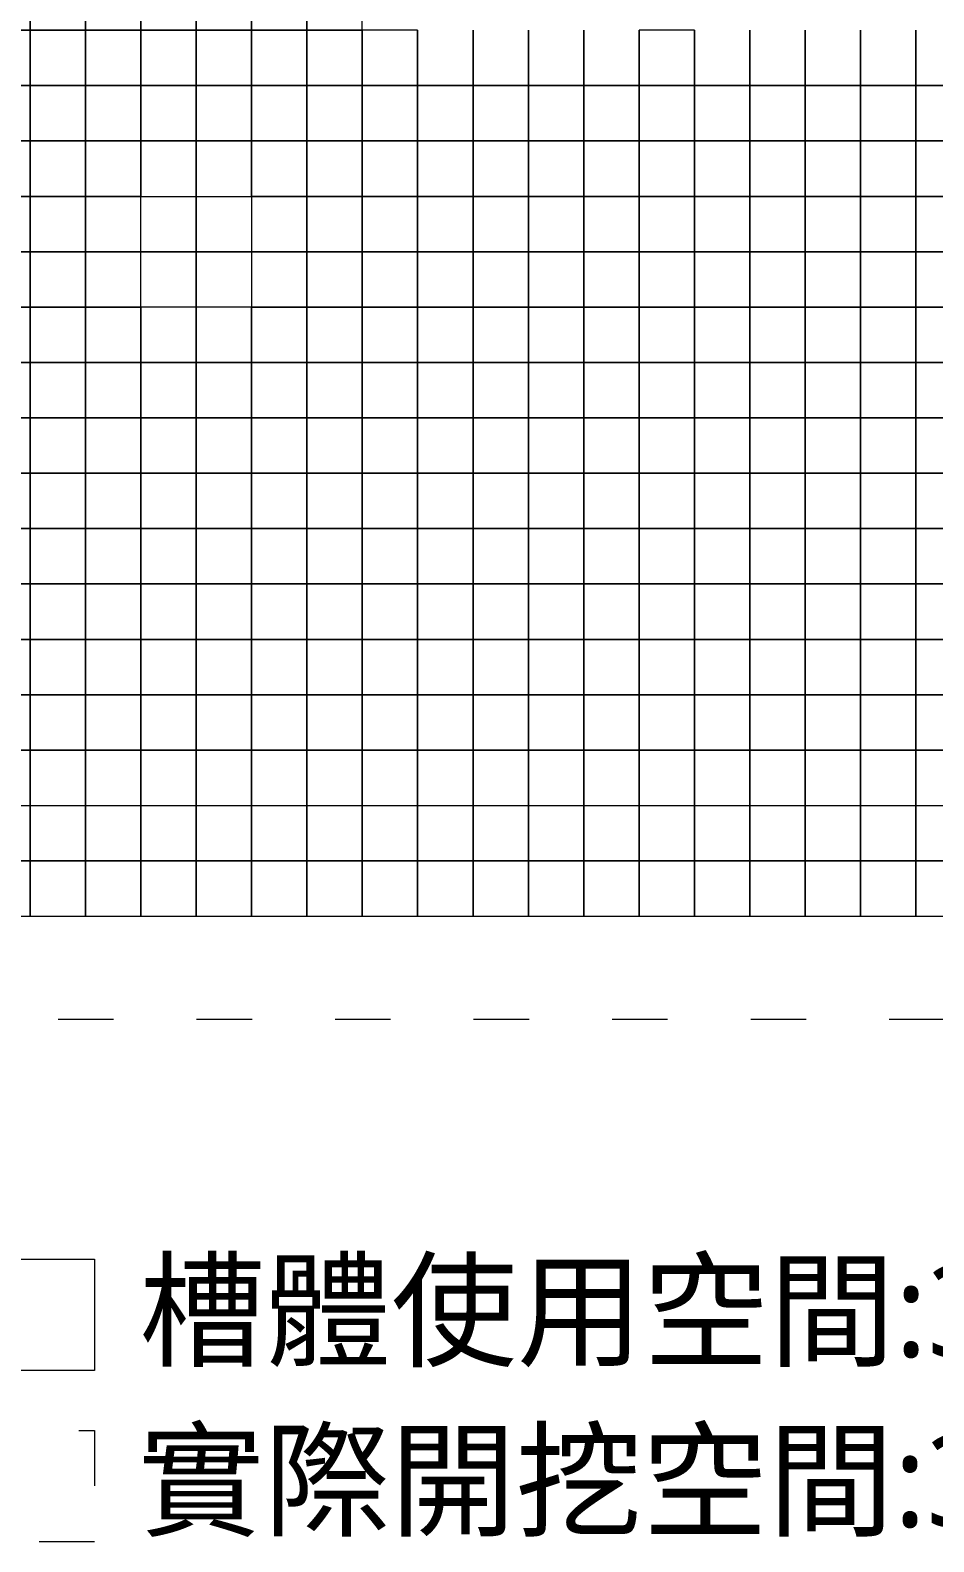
# Model space of a CAD drawing. Header units: millimetres. Extents: x 6388 to 10588, y 8 to 2978.
# Drawn here: x 9910 to 10105.7, y 2121.6 to 2448.8 of the extents above; entities that cross this region are included whole.
import ezdxf

# ---------------------------------------------------------------- set-up
doc = ezdxf.new("R2010")
doc.units = ezdxf.units.MM
doc.linetypes.add('ACAD_ISO03W100', pattern=[30, 12, -18])
doc.styles.add('微軟正黑體-20', font='Microsoft JhengHei.ttf', dxfattribs={"height": 20})

msp = doc.modelspace()

# ---------------------------------------------------------------- linework, layer by layer
at = {"lineweight": 5}
for p, q in [((9910.05, 2448.81), (9910.05, 2460.8)), ((9910.05, 2460.8), (9910.05, 2448.81)), ((9922.03, 2460.8), (9922.03, 2448.81)), ((9922.03, 2448.81), (9922.03, 2460.8)), ((9934.02, 2460.8), (9934.02, 2448.81)), ((9934.02, 2448.81), (9934.02, 2460.8)), ((9946, 2460.8), (9946, 2448.81)), ((9946, 2448.81), (9946, 2460.8)), ((9957.99, 2460.8), (9957.99, 2448.81)), ((9957.99, 2448.81), (9957.99, 2460.8)), ((9969.98, 2460.8), (9969.98, 2448.81)), ((9969.98, 2448.81), (9969.98, 2460.8)), ((9981.96, 2448.81), (9981.96, 2460.8)), ((9898.06, 2448.81), (9910.05, 2448.81)), ((9910.05, 2448.81), (9898.06, 2448.81)), ((9910.05, 2448.81), (9922.03, 2448.81)), ((9910.05, 2436.82), (9910.05, 2448.81)), ((9922.03, 2448.81), (9910.05, 2448.81)), ((9910.05, 2448.81), (9910.05, 2436.82)), ((9922.03, 2448.81), (9934.02, 2448.81)), ((9934.02, 2448.81), (9922.03, 2448.81)), ((9922.03, 2448.81), (9922.03, 2436.82)), ((9922.03, 2436.82), (9922.03, 2448.81)), ((9934.02, 2448.81), (9946, 2448.81)), ((9946, 2448.81), (9934.02, 2448.81)), ((9934.02, 2448.81), (9934.02, 2436.82)), ((9934.02, 2436.82), (9934.02, 2448.81)), ((9946, 2448.81), (9957.99, 2448.81)), ((9957.99, 2448.81), (9946, 2448.81)), ((9946, 2448.81), (9946, 2436.82)), ((9946, 2436.82), (9946, 2448.81)), ((9957.99, 2448.81), (9969.98, 2448.81)), ((9969.98, 2448.81), (9957.99, 2448.81)), ((9957.99, 2448.81), (9957.99, 2436.82)), ((9957.99, 2436.82), (9957.99, 2448.81)), ((9969.98, 2448.81), (9981.96, 2448.81)), ((9981.96, 2448.81), (9969.98, 2448.81)), ((9969.98, 2448.81), (9969.98, 2436.82)), ((9969.98, 2436.82), (9969.98, 2448.81)), ((9993.95, 2448.81), (9981.96, 2448.81)), ((9981.96, 2448.81), (9981.96, 2436.82)), ((9981.96, 2436.82), (9981.96, 2448.81)), ((9993.95, 2448.81), (9993.95, 2436.82)), ((9993.95, 2436.82), (9993.95, 2448.81)), ((10005.94, 2448.81), (10005.94, 2436.82)), ((10005.94, 2436.82), (10005.94, 2448.81)), ((10017.92, 2448.81), (10017.92, 2436.82)), ((10017.92, 2436.82), (10017.92, 2448.81)), ((10029.91, 2448.81), (10029.91, 2436.82)), ((10029.91, 2436.82), (10029.91, 2448.81)), ((10053.88, 2448.81), (10041.9, 2448.81)), ((10041.9, 2448.81), (10041.9, 2436.82)), ((10041.9, 2436.82), (10041.9, 2448.81)), ((10053.88, 2448.81), (10053.88, 2436.82)), ((10053.88, 2436.82), (10053.88, 2448.81)), ((10065.87, 2448.81), (10065.87, 2436.82)), ((10065.87, 2436.82), (10065.87, 2448.81)), ((10077.85, 2448.81), (10077.85, 2436.82)), ((10077.85, 2436.82), (10077.85, 2448.81)), ((10089.84, 2448.81), (10089.84, 2436.82)), ((10089.84, 2436.82), (10089.84, 2448.81)), ((10101.83, 2448.81), (10101.83, 2436.82)), ((10101.83, 2436.82), (10101.83, 2448.81)), ((9910.05, 2436.82), (9898.06, 2436.82)), ((9898.06, 2436.82), (9910.05, 2436.82)), ((9910.05, 2424.84), (9910.05, 2436.82)), ((9922.03, 2436.82), (9910.05, 2436.82)), ((9910.05, 2436.82), (9910.05, 2424.84)), ((9910.05, 2436.82), (9922.03, 2436.82)), ((9934.02, 2436.82), (9922.03, 2436.82)), ((9922.03, 2436.82), (9922.03, 2424.84)), ((9922.03, 2424.84), (9922.03, 2436.82)), ((9922.03, 2436.82), (9934.02, 2436.82)), ((9946, 2436.82), (9934.02, 2436.82)), ((9934.02, 2436.82), (9934.02, 2424.84)), ((9934.02, 2424.84), (9934.02, 2436.82)), ((9934.02, 2436.82), (9946, 2436.82)), ((9957.99, 2436.82), (9946, 2436.82)), ((9946, 2436.82), (9946, 2424.84)), ((9946, 2424.84), (9946, 2436.82)), ((9946, 2436.82), (9957.99, 2436.82)), ((9969.98, 2436.82), (9957.99, 2436.82)), ((9957.99, 2436.82), (9957.99, 2424.84)), ((9957.99, 2424.84), (9957.99, 2436.82)), ((9957.99, 2436.82), (9969.98, 2436.82)), ((9981.96, 2436.82), (9969.98, 2436.82)), ((9969.98, 2436.82), (9969.98, 2424.84)), ((9969.98, 2424.84), (9969.98, 2436.82)), ((9969.98, 2436.82), (9981.96, 2436.82)), ((9993.95, 2436.82), (9981.96, 2436.82)), ((9981.96, 2436.82), (9981.96, 2424.84)), ((9981.96, 2424.84), (9981.96, 2436.82)), ((9981.96, 2436.82), (9993.95, 2436.82)), ((10005.94, 2436.82), (9993.95, 2436.82)), ((9993.95, 2436.82), (9993.95, 2424.84)), ((9993.95, 2424.84), (9993.95, 2436.82)), ((9993.95, 2436.82), (10005.94, 2436.82)), ((10017.92, 2436.82), (10005.94, 2436.82)), ((10005.94, 2436.82), (10005.94, 2424.84)), ((10005.94, 2424.84), (10005.94, 2436.82)), ((10005.94, 2436.82), (10017.92, 2436.82)), ((10029.91, 2436.82), (10017.92, 2436.82)), ((10017.92, 2436.82), (10017.92, 2424.84)), ((10017.92, 2424.84), (10017.92, 2436.82)), ((10017.92, 2436.82), (10029.91, 2436.82)), ((10041.9, 2436.82), (10029.91, 2436.82)), ((10029.91, 2436.82), (10029.91, 2424.84)), ((10029.91, 2424.84), (10029.91, 2436.82)), ((10029.91, 2436.82), (10041.9, 2436.82)), ((10053.88, 2436.82), (10041.9, 2436.82)), ((10041.9, 2436.82), (10041.9, 2424.84)), ((10041.9, 2424.84), (10041.9, 2436.82)), ((10041.9, 2436.82), (10053.88, 2436.82)), ((10065.87, 2436.82), (10053.88, 2436.82)), ((10053.88, 2436.82), (10053.88, 2424.84)), ((10053.88, 2424.84), (10053.88, 2436.82)), ((10053.88, 2436.82), (10065.87, 2436.82)), ((10077.85, 2436.82), (10065.87, 2436.82)), ((10065.87, 2436.82), (10065.87, 2424.84)), ((10065.87, 2424.84), (10065.87, 2436.82)), ((10065.87, 2436.82), (10077.85, 2436.82)), ((10089.84, 2436.82), (10077.85, 2436.82)), ((10077.85, 2436.82), (10077.85, 2424.84)), ((10077.85, 2424.84), (10077.85, 2436.82)), ((10077.85, 2436.82), (10089.84, 2436.82)), ((10101.83, 2436.82), (10089.84, 2436.82)), ((10089.84, 2436.82), (10089.84, 2424.84)), ((10089.84, 2424.84), (10089.84, 2436.82)), ((10089.84, 2436.82), (10101.83, 2436.82)), ((10113.81, 2436.82), (10101.83, 2436.82)), ((10101.83, 2436.82), (10101.83, 2424.84)), ((10101.83, 2424.84), (10101.83, 2436.82)), ((10101.83, 2436.82), (10113.81, 2436.82)), ((9910.05, 2424.84), (9898.06, 2424.84)), ((9898.06, 2424.84), (9910.05, 2424.84)), ((9910.05, 2412.85), (9910.05, 2424.84)), ((9922.03, 2424.84), (9910.05, 2424.84)), ((9910.05, 2424.84), (9910.05, 2412.85)), ((9910.05, 2424.84), (9922.03, 2424.84)), ((9934.02, 2424.84), (9922.03, 2424.84)), ((9922.03, 2424.84), (9922.03, 2412.85)), ((9922.03, 2412.85), (9922.03, 2424.84)), ((9922.03, 2424.84), (9934.02, 2424.84)), ((9946, 2424.84), (9934.02, 2424.84)), ((9934.02, 2424.84), (9934.02, 2412.85)), ((9934.02, 2412.85), (9934.02, 2424.84)), ((9934.02, 2424.84), (9946, 2424.84)), ((9957.99, 2424.84), (9946, 2424.84)), ((9946, 2424.84), (9946, 2412.85)), ((9946, 2412.85), (9946, 2424.84)), ((9946, 2424.84), (9957.99, 2424.84)), ((9969.98, 2424.84), (9957.99, 2424.84)), ((9957.99, 2424.84), (9957.99, 2412.85)), ((9957.99, 2412.85), (9957.99, 2424.84)), ((9957.99, 2424.84), (9969.98, 2424.84)), ((9981.96, 2424.84), (9969.98, 2424.84)), ((9969.98, 2424.84), (9969.98, 2412.85)), ((9969.98, 2412.85), (9969.98, 2424.84)), ((9969.98, 2424.84), (9981.96, 2424.84)), ((9993.95, 2424.84), (9981.96, 2424.84)), ((9981.96, 2424.84), (9981.96, 2412.85)), ((9981.96, 2412.85), (9981.96, 2424.84)), ((9981.96, 2424.84), (9993.95, 2424.84)), ((10005.94, 2424.84), (9993.95, 2424.84)), ((9993.95, 2424.84), (9993.95, 2412.85)), ((9993.95, 2412.85), (9993.95, 2424.84)), ((9993.95, 2424.84), (10005.94, 2424.84)), ((10017.92, 2424.84), (10005.94, 2424.84)), ((10005.94, 2424.84), (10005.94, 2412.85)), ((10005.94, 2412.85), (10005.94, 2424.84)), ((10005.94, 2424.84), (10017.92, 2424.84)), ((10029.91, 2424.84), (10017.92, 2424.84)), ((10017.92, 2424.84), (10017.92, 2412.85)), ((10017.92, 2412.85), (10017.92, 2424.84)), ((10017.92, 2424.84), (10029.91, 2424.84)), ((10041.9, 2424.84), (10029.91, 2424.84)), ((10029.91, 2424.84), (10029.91, 2412.85)), ((10029.91, 2412.85), (10029.91, 2424.84)), ((10029.91, 2424.84), (10041.9, 2424.84)), ((10053.88, 2424.84), (10041.9, 2424.84)), ((10041.9, 2424.84), (10041.9, 2412.85)), ((10041.9, 2412.85), (10041.9, 2424.84)), ((10041.9, 2424.84), (10053.88, 2424.84)), ((10065.87, 2424.84), (10053.88, 2424.84)), ((10053.88, 2424.84), (10053.88, 2412.85)), ((10053.88, 2412.85), (10053.88, 2424.84)), ((10053.88, 2424.84), (10065.87, 2424.84)), ((10077.85, 2424.84), (10065.87, 2424.84)), ((10065.87, 2424.84), (10065.87, 2412.85)), ((10065.87, 2412.85), (10065.87, 2424.84)), ((10065.87, 2424.84), (10077.85, 2424.84)), ((10089.84, 2424.84), (10077.85, 2424.84)), ((10077.85, 2424.84), (10077.85, 2412.85)), ((10077.85, 2412.85), (10077.85, 2424.84)), ((10077.85, 2424.84), (10089.84, 2424.84)), ((10101.83, 2424.84), (10089.84, 2424.84)), ((10089.84, 2424.84), (10089.84, 2412.85)), ((10089.84, 2412.85), (10089.84, 2424.84)), ((10089.84, 2424.84), (10101.83, 2424.84)), ((10113.81, 2424.84), (10101.83, 2424.84)), ((10101.83, 2424.84), (10101.83, 2412.85)), ((10101.83, 2412.85), (10101.83, 2424.84)), ((10101.83, 2424.84), (10113.81, 2424.84)), ((9910.05, 2412.85), (9898.06, 2412.85)), ((9898.06, 2412.85), (9910.05, 2412.85)), ((9910.05, 2400.86), (9910.05, 2412.85)), ((9922.03, 2412.85), (9910.05, 2412.85)), ((9910.05, 2412.85), (9910.05, 2400.86)), ((9910.05, 2412.85), (9922.03, 2412.85)), ((9934.02, 2412.85), (9922.03, 2412.85)), ((9922.03, 2412.85), (9922.03, 2400.86)), ((9922.03, 2400.86), (9922.03, 2412.85)), ((9922.03, 2412.85), (9934.02, 2412.85)), ((9934.02, 2400.86), (9934.02, 2412.85)), ((9934.02, 2412.85), (9946, 2412.85)), ((9946, 2412.85), (9957.99, 2412.85)), ((9946, 2412.85), (9946, 2400.86)), ((9946, 2400.86), (9946, 2412.85)), ((9969.98, 2412.85), (9957.99, 2412.85)), ((9957.99, 2412.85), (9957.99, 2400.86)), ((9957.99, 2412.85), (9969.98, 2412.85)), ((9981.96, 2412.85), (9969.98, 2412.85)), ((9969.98, 2412.85), (9969.98, 2400.86)), ((9969.98, 2400.86), (9969.98, 2412.85)), ((9969.98, 2412.85), (9981.96, 2412.85)), ((9993.95, 2412.85), (9981.96, 2412.85)), ((9981.96, 2412.85), (9981.96, 2400.86)), ((9981.96, 2400.86), (9981.96, 2412.85)), ((9981.96, 2412.85), (9993.95, 2412.85)), ((10005.94, 2412.85), (9993.95, 2412.85)), ((9993.95, 2412.85), (9993.95, 2400.86)), ((9993.95, 2400.86), (9993.95, 2412.85)), ((9993.95, 2412.85), (10005.94, 2412.85)), ((10017.92, 2412.85), (10005.94, 2412.85)), ((10005.94, 2412.85), (10005.94, 2400.86)), ((10005.94, 2400.86), (10005.94, 2412.85)), ((10005.94, 2412.85), (10017.92, 2412.85)), ((10029.91, 2412.85), (10017.92, 2412.85)), ((10017.92, 2412.85), (10017.92, 2400.86)), ((10017.92, 2400.86), (10017.92, 2412.85)), ((10017.92, 2412.85), (10029.91, 2412.85)), ((10041.9, 2412.85), (10029.91, 2412.85)), ((10029.91, 2412.85), (10029.91, 2400.86)), ((10029.91, 2400.86), (10029.91, 2412.85)), ((10029.91, 2412.85), (10041.9, 2412.85)), ((10053.88, 2412.85), (10041.9, 2412.85)), ((10041.9, 2412.85), (10041.9, 2400.86)), ((10041.9, 2400.86), (10041.9, 2412.85)), ((10041.9, 2412.85), (10053.88, 2412.85)), ((10065.87, 2412.85), (10053.88, 2412.85)), ((10053.88, 2412.85), (10053.88, 2400.86)), ((10053.88, 2400.86), (10053.88, 2412.85)), ((10053.88, 2412.85), (10065.87, 2412.85)), ((10077.85, 2412.85), (10065.87, 2412.85)), ((10065.87, 2412.85), (10065.87, 2400.86)), ((10065.87, 2400.86), (10065.87, 2412.85)), ((10065.87, 2412.85), (10077.85, 2412.85)), ((10089.84, 2412.85), (10077.85, 2412.85)), ((10077.85, 2412.85), (10077.85, 2400.86)), ((10077.85, 2400.86), (10077.85, 2412.85)), ((10077.85, 2412.85), (10089.84, 2412.85)), ((10101.83, 2412.85), (10089.84, 2412.85)), ((10089.84, 2412.85), (10089.84, 2400.86)), ((10089.84, 2400.86), (10089.84, 2412.85)), ((10089.84, 2412.85), (10101.83, 2412.85)), ((10113.81, 2412.85), (10101.83, 2412.85)), ((10101.83, 2412.85), (10101.83, 2400.86)), ((10101.83, 2400.86), (10101.83, 2412.85)), ((10101.83, 2412.85), (10113.81, 2412.85)), ((9910.05, 2400.86), (9898.06, 2400.86)), ((9898.06, 2400.86), (9910.05, 2400.86)), ((9910.05, 2388.88), (9910.05, 2400.86)), ((9922.03, 2400.86), (9910.05, 2400.86)), ((9910.05, 2400.86), (9910.05, 2388.88)), ((9910.05, 2400.86), (9922.03, 2400.86)), ((9934.02, 2400.86), (9922.03, 2400.86)), ((9922.03, 2400.86), (9922.03, 2388.88)), ((9922.03, 2388.88), (9922.03, 2400.86)), ((9922.03, 2400.86), (9934.02, 2400.86)), ((9934.02, 2388.88), (9934.02, 2400.86)), ((9946, 2400.86), (9934.02, 2400.86)), ((9934.02, 2400.86), (9946, 2400.86)), ((9957.99, 2400.86), (9946, 2400.86)), ((9946, 2400.86), (9946, 2388.88)), ((9946, 2388.88), (9946, 2400.86)), ((9946, 2400.86), (9957.99, 2400.86)), ((9969.98, 2400.86), (9957.99, 2400.86)), ((9957.99, 2400.86), (9957.99, 2388.88)), ((9957.99, 2400.86), (9969.98, 2400.86)), ((9981.96, 2400.86), (9969.98, 2400.86)), ((9969.98, 2400.86), (9969.98, 2388.88)), ((9969.98, 2388.88), (9969.98, 2400.86)), ((9969.98, 2400.86), (9981.96, 2400.86)), ((9993.95, 2400.86), (9981.96, 2400.86)), ((9981.96, 2400.86), (9981.96, 2388.88)), ((9981.96, 2388.88), (9981.96, 2400.86)), ((9981.96, 2400.86), (9993.95, 2400.86)), ((10005.94, 2400.86), (9993.95, 2400.86)), ((9993.95, 2400.86), (9993.95, 2388.88)), ((9993.95, 2388.88), (9993.95, 2400.86)), ((9993.95, 2400.86), (10005.94, 2400.86)), ((10017.92, 2400.86), (10005.94, 2400.86)), ((10005.94, 2400.86), (10005.94, 2388.88)), ((10005.94, 2388.88), (10005.94, 2400.86)), ((10005.94, 2400.86), (10017.92, 2400.86)), ((10029.91, 2400.86), (10017.92, 2400.86)), ((10017.92, 2400.86), (10017.92, 2388.88)), ((10017.92, 2388.88), (10017.92, 2400.86)), ((10017.92, 2400.86), (10029.91, 2400.86)), ((10041.9, 2400.86), (10029.91, 2400.86)), ((10029.91, 2400.86), (10029.91, 2388.88)), ((10029.91, 2388.88), (10029.91, 2400.86)), ((10029.91, 2400.86), (10041.9, 2400.86)), ((10053.88, 2400.86), (10041.9, 2400.86)), ((10041.9, 2400.86), (10041.9, 2388.88)), ((10041.9, 2388.88), (10041.9, 2400.86)), ((10041.9, 2400.86), (10053.88, 2400.86)), ((10065.87, 2400.86), (10053.88, 2400.86)), ((10053.88, 2400.86), (10053.88, 2388.88)), ((10053.88, 2388.88), (10053.88, 2400.86)), ((10053.88, 2400.86), (10065.87, 2400.86)), ((10077.85, 2400.86), (10065.87, 2400.86)), ((10065.87, 2400.86), (10065.87, 2388.88)), ((10065.87, 2388.88), (10065.87, 2400.86)), ((10065.87, 2400.86), (10077.85, 2400.86)), ((10089.84, 2400.86), (10077.85, 2400.86)), ((10077.85, 2400.86), (10077.85, 2388.88)), ((10077.85, 2388.88), (10077.85, 2400.86)), ((10077.85, 2400.86), (10089.84, 2400.86)), ((10101.83, 2400.86), (10089.84, 2400.86)), ((10089.84, 2400.86), (10089.84, 2388.88)), ((10089.84, 2388.88), (10089.84, 2400.86)), ((10089.84, 2400.86), (10101.83, 2400.86)), ((10113.81, 2400.86), (10101.83, 2400.86)), ((10101.83, 2400.86), (10101.83, 2388.88)), ((10101.83, 2388.88), (10101.83, 2400.86)), ((10101.83, 2400.86), (10113.81, 2400.86)), ((9910.05, 2388.88), (9898.06, 2388.88)), ((9898.06, 2388.88), (9910.05, 2388.88)), ((9910.05, 2376.89), (9910.05, 2388.88)), ((9922.03, 2388.88), (9910.05, 2388.88)), ((9910.05, 2388.88), (9910.05, 2376.89)), ((9910.05, 2388.88), (9922.03, 2388.88)), ((9934.02, 2388.88), (9922.03, 2388.88)), ((9922.03, 2388.88), (9922.03, 2376.89)), ((9922.03, 2376.89), (9922.03, 2388.88)), ((9922.03, 2388.88), (9934.02, 2388.88)), ((9946, 2388.88), (9934.02, 2388.88)), ((9934.02, 2388.88), (9934.02, 2376.89)), ((9934.02, 2376.89), (9934.02, 2388.88)), ((9957.99, 2388.88), (9946, 2388.88)), ((9946, 2388.88), (9946, 2376.89)), ((9946, 2376.89), (9946, 2388.88)), ((9969.98, 2388.88), (9957.99, 2388.88)), ((9957.99, 2388.88), (9957.99, 2376.89)), ((9957.99, 2376.89), (9957.99, 2388.88)), ((9957.99, 2388.88), (9969.98, 2388.88)), ((9981.96, 2388.88), (9969.98, 2388.88)), ((9969.98, 2388.88), (9969.98, 2376.89)), ((9969.98, 2376.89), (9969.98, 2388.88)), ((9969.98, 2388.88), (9981.96, 2388.88)), ((9993.95, 2388.88), (9981.96, 2388.88)), ((9981.96, 2388.88), (9981.96, 2376.89)), ((9981.96, 2376.89), (9981.96, 2388.88)), ((9981.96, 2388.88), (9993.95, 2388.88)), ((10005.94, 2388.88), (9993.95, 2388.88)), ((9993.95, 2388.88), (9993.95, 2376.89)), ((9993.95, 2376.89), (9993.95, 2388.88)), ((9993.95, 2388.88), (10005.94, 2388.88)), ((10017.92, 2388.88), (10005.94, 2388.88)), ((10005.94, 2388.88), (10005.94, 2376.89)), ((10005.94, 2376.89), (10005.94, 2388.88)), ((10005.94, 2388.88), (10017.92, 2388.88)), ((10029.91, 2388.88), (10017.92, 2388.88)), ((10017.92, 2388.88), (10017.92, 2376.89)), ((10017.92, 2376.89), (10017.92, 2388.88)), ((10017.92, 2388.88), (10029.91, 2388.88)), ((10041.9, 2388.88), (10029.91, 2388.88)), ((10029.91, 2388.88), (10029.91, 2376.89)), ((10029.91, 2376.89), (10029.91, 2388.88)), ((10029.91, 2388.88), (10041.9, 2388.88)), ((10053.88, 2388.88), (10041.9, 2388.88)), ((10041.9, 2388.88), (10041.9, 2376.89)), ((10041.9, 2376.89), (10041.9, 2388.88)), ((10041.9, 2388.88), (10053.88, 2388.88)), ((10065.87, 2388.88), (10053.88, 2388.88)), ((10053.88, 2388.88), (10053.88, 2376.89)), ((10053.88, 2376.89), (10053.88, 2388.88)), ((10053.88, 2388.88), (10065.87, 2388.88)), ((10077.85, 2388.88), (10065.87, 2388.88)), ((10065.87, 2388.88), (10065.87, 2376.89)), ((10065.87, 2376.89), (10065.87, 2388.88)), ((10065.87, 2388.88), (10077.85, 2388.88)), ((10089.84, 2388.88), (10077.85, 2388.88)), ((10077.85, 2388.88), (10077.85, 2376.89)), ((10077.85, 2376.89), (10077.85, 2388.88)), ((10077.85, 2388.88), (10089.84, 2388.88)), ((10101.83, 2388.88), (10089.84, 2388.88)), ((10089.84, 2388.88), (10089.84, 2376.89)), ((10089.84, 2376.89), (10089.84, 2388.88)), ((10089.84, 2388.88), (10101.83, 2388.88)), ((10113.81, 2388.88), (10101.83, 2388.88)), ((10101.83, 2388.88), (10101.83, 2376.89)), ((10101.83, 2376.89), (10101.83, 2388.88)), ((10101.83, 2388.88), (10113.81, 2388.88)), ((9910.05, 2376.89), (9898.06, 2376.89)), ((9898.06, 2376.89), (9910.05, 2376.89)), ((9910.05, 2364.91), (9910.05, 2376.89)), ((9922.03, 2376.89), (9910.05, 2376.89)), ((9910.05, 2376.89), (9910.05, 2364.91)), ((9910.05, 2376.89), (9922.03, 2376.89)), ((9934.02, 2376.89), (9922.03, 2376.89)), ((9922.03, 2376.89), (9922.03, 2364.91)), ((9922.03, 2364.91), (9922.03, 2376.89)), ((9922.03, 2376.89), (9934.02, 2376.89)), ((9946, 2376.89), (9934.02, 2376.89)), ((9934.02, 2376.89), (9934.02, 2364.91)), ((9934.02, 2364.91), (9934.02, 2376.89)), ((9934.02, 2376.89), (9946, 2376.89)), ((9957.99, 2376.89), (9946, 2376.89)), ((9946, 2376.89), (9946, 2364.91)), ((9946, 2364.91), (9946, 2376.89)), ((9946, 2376.89), (9957.99, 2376.89)), ((9969.98, 2376.89), (9957.99, 2376.89)), ((9957.99, 2376.89), (9957.99, 2364.91)), ((9957.99, 2364.91), (9957.99, 2376.89)), ((9957.99, 2376.89), (9969.98, 2376.89)), ((9981.96, 2376.89), (9969.98, 2376.89)), ((9969.98, 2376.89), (9969.98, 2364.91)), ((9969.98, 2364.91), (9969.98, 2376.89)), ((9969.98, 2376.89), (9981.96, 2376.89)), ((9993.95, 2376.89), (9981.96, 2376.89)), ((9981.96, 2376.89), (9981.96, 2364.91)), ((9981.96, 2364.91), (9981.96, 2376.89)), ((9981.96, 2376.89), (9993.95, 2376.89)), ((10005.94, 2376.89), (9993.95, 2376.89)), ((9993.95, 2376.89), (9993.95, 2364.91)), ((9993.95, 2364.91), (9993.95, 2376.89)), ((9993.95, 2376.89), (10005.94, 2376.89)), ((10017.92, 2376.89), (10005.94, 2376.89)), ((10005.94, 2376.89), (10005.94, 2364.91)), ((10005.94, 2364.91), (10005.94, 2376.89)), ((10005.94, 2376.89), (10017.92, 2376.89)), ((10029.91, 2376.89), (10017.92, 2376.89)), ((10017.92, 2376.89), (10017.92, 2364.91)), ((10017.92, 2364.91), (10017.92, 2376.89)), ((10017.92, 2376.89), (10029.91, 2376.89)), ((10041.9, 2376.89), (10029.91, 2376.89)), ((10029.91, 2376.89), (10029.91, 2364.91)), ((10029.91, 2364.91), (10029.91, 2376.89)), ((10029.91, 2376.89), (10041.9, 2376.89)), ((10053.88, 2376.89), (10041.9, 2376.89)), ((10041.9, 2376.89), (10041.9, 2364.91)), ((10041.9, 2364.91), (10041.9, 2376.89)), ((10041.9, 2376.89), (10053.88, 2376.89)), ((10065.87, 2376.89), (10053.88, 2376.89)), ((10053.88, 2376.89), (10053.88, 2364.91)), ((10053.88, 2364.91), (10053.88, 2376.89)), ((10053.88, 2376.89), (10065.87, 2376.89)), ((10077.85, 2376.89), (10065.87, 2376.89)), ((10065.87, 2376.89), (10065.87, 2364.91)), ((10065.87, 2364.91), (10065.87, 2376.89)), ((10065.87, 2376.89), (10077.85, 2376.89)), ((10089.84, 2376.89), (10077.85, 2376.89)), ((10077.85, 2376.89), (10077.85, 2364.91)), ((10077.85, 2364.91), (10077.85, 2376.89)), ((10077.85, 2376.89), (10089.84, 2376.89)), ((10101.83, 2376.89), (10089.84, 2376.89)), ((10089.84, 2376.89), (10089.84, 2364.91)), ((10089.84, 2364.91), (10089.84, 2376.89)), ((10089.84, 2376.89), (10101.83, 2376.89)), ((10113.81, 2376.89), (10101.83, 2376.89)), ((10101.83, 2376.89), (10101.83, 2364.91)), ((10101.83, 2364.91), (10101.83, 2376.89)), ((10101.83, 2376.89), (10113.81, 2376.89)), ((9910.05, 2364.91), (9898.06, 2364.91)), ((9898.06, 2364.91), (9910.05, 2364.91)), ((9910.05, 2352.92), (9910.05, 2364.91)), ((9922.03, 2364.91), (9910.05, 2364.91)), ((9910.05, 2364.91), (9910.05, 2352.92)), ((9910.05, 2364.91), (9922.03, 2364.91)), ((9934.02, 2364.91), (9922.03, 2364.91)), ((9922.03, 2364.91), (9922.03, 2352.92)), ((9922.03, 2352.92), (9922.03, 2364.91)), ((9922.03, 2364.91), (9934.02, 2364.91)), ((9946, 2364.91), (9934.02, 2364.91)), ((9934.02, 2364.91), (9934.02, 2352.92)), ((9934.02, 2352.92), (9934.02, 2364.91)), ((9934.02, 2364.91), (9946, 2364.91)), ((9957.99, 2364.91), (9946, 2364.91)), ((9946, 2364.91), (9946, 2352.92)), ((9946, 2352.92), (9946, 2364.91)), ((9946, 2364.91), (9957.99, 2364.91)), ((9969.98, 2364.91), (9957.99, 2364.91)), ((9957.99, 2364.91), (9957.99, 2352.92)), ((9957.99, 2352.92), (9957.99, 2364.91)), ((9957.99, 2364.91), (9969.98, 2364.91)), ((9981.96, 2364.91), (9969.98, 2364.91)), ((9969.98, 2364.91), (9969.98, 2352.92)), ((9969.98, 2352.92), (9969.98, 2364.91)), ((9969.98, 2364.91), (9981.96, 2364.91)), ((9993.95, 2364.91), (9981.96, 2364.91)), ((9981.96, 2364.91), (9981.96, 2352.92)), ((9981.96, 2352.92), (9981.96, 2364.91)), ((9981.96, 2364.91), (9993.95, 2364.91)), ((10005.94, 2364.91), (9993.95, 2364.91)), ((9993.95, 2364.91), (9993.95, 2352.92)), ((9993.95, 2352.92), (9993.95, 2364.91)), ((9993.95, 2364.91), (10005.94, 2364.91)), ((10017.92, 2364.91), (10005.94, 2364.91)), ((10005.94, 2364.91), (10005.94, 2352.92)), ((10005.94, 2352.92), (10005.94, 2364.91)), ((10005.94, 2364.91), (10017.92, 2364.91)), ((10029.91, 2364.91), (10017.92, 2364.91)), ((10017.92, 2364.91), (10017.92, 2352.92)), ((10017.92, 2352.92), (10017.92, 2364.91)), ((10017.92, 2364.91), (10029.91, 2364.91)), ((10041.9, 2364.91), (10029.91, 2364.91)), ((10029.91, 2364.91), (10029.91, 2352.92)), ((10029.91, 2352.92), (10029.91, 2364.91)), ((10029.91, 2364.91), (10041.9, 2364.91)), ((10053.88, 2364.91), (10041.9, 2364.91)), ((10041.9, 2364.91), (10041.9, 2352.92)), ((10041.9, 2352.92), (10041.9, 2364.91)), ((10041.9, 2364.91), (10053.88, 2364.91)), ((10065.87, 2364.91), (10053.88, 2364.91)), ((10053.88, 2364.91), (10053.88, 2352.92)), ((10053.88, 2352.92), (10053.88, 2364.91)), ((10053.88, 2364.91), (10065.87, 2364.91)), ((10077.85, 2364.91), (10065.87, 2364.91)), ((10065.87, 2364.91), (10065.87, 2352.92)), ((10065.87, 2352.92), (10065.87, 2364.91)), ((10065.87, 2364.91), (10077.85, 2364.91)), ((10089.84, 2364.91), (10077.85, 2364.91)), ((10077.85, 2364.91), (10077.85, 2352.92)), ((10077.85, 2352.92), (10077.85, 2364.91)), ((10077.85, 2364.91), (10089.84, 2364.91)), ((10101.83, 2364.91), (10089.84, 2364.91)), ((10089.84, 2364.91), (10089.84, 2352.92)), ((10089.84, 2352.92), (10089.84, 2364.91)), ((10089.84, 2364.91), (10101.83, 2364.91)), ((10113.81, 2364.91), (10101.83, 2364.91)), ((10101.83, 2364.91), (10101.83, 2352.92)), ((10101.83, 2352.92), (10101.83, 2364.91)), ((10101.83, 2364.91), (10113.81, 2364.91)), ((9910.05, 2352.92), (9898.06, 2352.92)), ((9898.06, 2352.92), (9910.05, 2352.92)), ((9910.05, 2340.93), (9910.05, 2352.92)), ((9922.03, 2352.92), (9910.05, 2352.92)), ((9910.05, 2352.92), (9910.05, 2340.93)), ((9910.05, 2352.92), (9922.03, 2352.92)), ((9934.02, 2352.92), (9922.03, 2352.92)), ((9922.03, 2352.92), (9922.03, 2340.93)), ((9922.03, 2340.93), (9922.03, 2352.92)), ((9922.03, 2352.92), (9934.02, 2352.92)), ((9946, 2352.92), (9934.02, 2352.92)), ((9934.02, 2352.92), (9934.02, 2340.93)), ((9934.02, 2340.93), (9934.02, 2352.92)), ((9934.02, 2352.92), (9946, 2352.92)), ((9957.99, 2352.92), (9946, 2352.92)), ((9946, 2352.92), (9946, 2340.93)), ((9946, 2340.93), (9946, 2352.92)), ((9946, 2352.92), (9957.99, 2352.92)), ((9969.98, 2352.92), (9957.99, 2352.92)), ((9957.99, 2352.92), (9957.99, 2340.93)), ((9957.99, 2340.93), (9957.99, 2352.92)), ((9957.99, 2352.92), (9969.98, 2352.92)), ((9981.96, 2352.92), (9969.98, 2352.92)), ((9969.98, 2352.92), (9969.98, 2340.93)), ((9969.98, 2340.93), (9969.98, 2352.92)), ((9969.98, 2352.92), (9981.96, 2352.92)), ((9993.95, 2352.92), (9981.96, 2352.92)), ((9981.96, 2352.92), (9981.96, 2340.93)), ((9981.96, 2340.93), (9981.96, 2352.92)), ((9981.96, 2352.92), (9993.95, 2352.92)), ((10005.94, 2352.92), (9993.95, 2352.92)), ((9993.95, 2352.92), (9993.95, 2340.93)), ((9993.95, 2340.93), (9993.95, 2352.92)), ((9993.95, 2352.92), (10005.94, 2352.92)), ((10017.92, 2352.92), (10005.94, 2352.92)), ((10005.94, 2352.92), (10005.94, 2340.93)), ((10005.94, 2340.93), (10005.94, 2352.92)), ((10005.94, 2352.92), (10017.92, 2352.92)), ((10029.91, 2352.92), (10017.92, 2352.92)), ((10017.92, 2352.92), (10017.92, 2340.93)), ((10017.92, 2340.93), (10017.92, 2352.92)), ((10017.92, 2352.92), (10029.91, 2352.92)), ((10041.9, 2352.92), (10029.91, 2352.92)), ((10029.91, 2352.92), (10029.91, 2340.93)), ((10029.91, 2340.93), (10029.91, 2352.92)), ((10029.91, 2352.92), (10041.9, 2352.92)), ((10053.88, 2352.92), (10041.9, 2352.92)), ((10041.9, 2352.92), (10041.9, 2340.93)), ((10041.9, 2340.93), (10041.9, 2352.92)), ((10041.9, 2352.92), (10053.88, 2352.92)), ((10065.87, 2352.92), (10053.88, 2352.92)), ((10053.88, 2352.92), (10053.88, 2340.93)), ((10053.88, 2340.93), (10053.88, 2352.92)), ((10053.88, 2352.92), (10065.87, 2352.92)), ((10077.85, 2352.92), (10065.87, 2352.92)), ((10065.87, 2352.92), (10065.87, 2340.93)), ((10065.87, 2340.93), (10065.87, 2352.92)), ((10065.87, 2352.92), (10077.85, 2352.92)), ((10089.84, 2352.92), (10077.85, 2352.92)), ((10077.85, 2352.92), (10077.85, 2340.93)), ((10077.85, 2340.93), (10077.85, 2352.92)), ((10077.85, 2352.92), (10089.84, 2352.92)), ((10101.83, 2352.92), (10089.84, 2352.92)), ((10089.84, 2352.92), (10089.84, 2340.93)), ((10089.84, 2340.93), (10089.84, 2352.92)), ((10089.84, 2352.92), (10101.83, 2352.92)), ((10113.81, 2352.92), (10101.83, 2352.92)), ((10101.83, 2352.92), (10101.83, 2340.93)), ((10101.83, 2340.93), (10101.83, 2352.92)), ((10101.83, 2352.92), (10113.81, 2352.92)), ((9910.05, 2340.93), (9898.06, 2340.93)), ((9898.06, 2340.93), (9910.05, 2340.93)), ((9910.05, 2328.95), (9910.05, 2340.93)), ((9922.03, 2340.93), (9910.05, 2340.93)), ((9910.05, 2340.93), (9910.05, 2328.95)), ((9910.05, 2340.93), (9922.03, 2340.93)), ((9934.02, 2340.93), (9922.03, 2340.93)), ((9922.03, 2340.93), (9922.03, 2328.95)), ((9922.03, 2328.95), (9922.03, 2340.93)), ((9922.03, 2340.93), (9934.02, 2340.93)), ((9946, 2340.93), (9934.02, 2340.93)), ((9934.02, 2340.93), (9934.02, 2328.95)), ((9934.02, 2328.95), (9934.02, 2340.93)), ((9934.02, 2340.93), (9946, 2340.93)), ((9957.99, 2340.93), (9946, 2340.93)), ((9946, 2340.93), (9946, 2328.95)), ((9946, 2328.95), (9946, 2340.93)), ((9946, 2340.93), (9957.99, 2340.93)), ((9969.98, 2340.93), (9957.99, 2340.93)), ((9957.99, 2340.93), (9957.99, 2328.95)), ((9957.99, 2328.95), (9957.99, 2340.93)), ((9957.99, 2340.93), (9969.98, 2340.93)), ((9981.96, 2340.93), (9969.98, 2340.93)), ((9969.98, 2340.93), (9969.98, 2328.95)), ((9969.98, 2328.95), (9969.98, 2340.93)), ((9969.98, 2340.93), (9981.96, 2340.93)), ((9993.95, 2340.93), (9981.96, 2340.93)), ((9981.96, 2340.93), (9981.96, 2328.95)), ((9981.96, 2328.95), (9981.96, 2340.93)), ((9981.96, 2340.93), (9993.95, 2340.93)), ((10005.94, 2340.93), (9993.95, 2340.93)), ((9993.95, 2340.93), (9993.95, 2328.95)), ((9993.95, 2328.95), (9993.95, 2340.93)), ((9993.95, 2340.93), (10005.94, 2340.93)), ((10017.92, 2340.93), (10005.94, 2340.93)), ((10005.94, 2340.93), (10005.94, 2328.95)), ((10005.94, 2328.95), (10005.94, 2340.93)), ((10005.94, 2340.93), (10017.92, 2340.93)), ((10029.91, 2340.93), (10017.92, 2340.93)), ((10017.92, 2340.93), (10017.92, 2328.95)), ((10017.92, 2328.95), (10017.92, 2340.93)), ((10017.92, 2340.93), (10029.91, 2340.93)), ((10041.9, 2340.93), (10029.91, 2340.93)), ((10029.91, 2340.93), (10029.91, 2328.95)), ((10029.91, 2328.95), (10029.91, 2340.93)), ((10029.91, 2340.93), (10041.9, 2340.93)), ((10053.88, 2340.93), (10041.9, 2340.93)), ((10041.9, 2340.93), (10041.9, 2328.95)), ((10041.9, 2328.95), (10041.9, 2340.93)), ((10041.9, 2340.93), (10053.88, 2340.93)), ((10065.87, 2340.93), (10053.88, 2340.93)), ((10053.88, 2340.93), (10053.88, 2328.95)), ((10053.88, 2328.95), (10053.88, 2340.93)), ((10053.88, 2340.93), (10065.87, 2340.93)), ((10077.85, 2340.93), (10065.87, 2340.93)), ((10065.87, 2340.93), (10065.87, 2328.95)), ((10065.87, 2328.95), (10065.87, 2340.93)), ((10065.87, 2340.93), (10077.85, 2340.93)), ((10089.84, 2340.93), (10077.85, 2340.93)), ((10077.85, 2340.93), (10077.85, 2328.95)), ((10077.85, 2328.95), (10077.85, 2340.93)), ((10077.85, 2340.93), (10089.84, 2340.93)), ((10101.83, 2340.93), (10089.84, 2340.93)), ((10089.84, 2340.93), (10089.84, 2328.95)), ((10089.84, 2328.95), (10089.84, 2340.93)), ((10089.84, 2340.93), (10101.83, 2340.93)), ((10113.81, 2340.93), (10101.83, 2340.93)), ((10101.83, 2340.93), (10101.83, 2328.95)), ((10101.83, 2328.95), (10101.83, 2340.93)), ((10101.83, 2340.93), (10113.81, 2340.93)), ((9910.05, 2328.95), (9898.06, 2328.95)), ((9898.06, 2328.95), (9910.05, 2328.95)), ((9910.05, 2316.96), (9910.05, 2328.95)), ((9922.03, 2328.95), (9910.05, 2328.95)), ((9910.05, 2328.95), (9910.05, 2316.96)), ((9910.05, 2328.95), (9922.03, 2328.95)), ((9934.02, 2328.95), (9922.03, 2328.95)), ((9922.03, 2328.95), (9922.03, 2316.96)), ((9922.03, 2316.96), (9922.03, 2328.95)), ((9922.03, 2328.95), (9934.02, 2328.95)), ((9946, 2328.95), (9934.02, 2328.95)), ((9934.02, 2328.95), (9934.02, 2316.96)), ((9934.02, 2316.96), (9934.02, 2328.95)), ((9934.02, 2328.95), (9946, 2328.95)), ((9957.99, 2328.95), (9946, 2328.95)), ((9946, 2328.95), (9946, 2316.96)), ((9946, 2316.96), (9946, 2328.95)), ((9946, 2328.95), (9957.99, 2328.95)), ((9969.98, 2328.95), (9957.99, 2328.95)), ((9957.99, 2328.95), (9957.99, 2316.96)), ((9957.99, 2316.96), (9957.99, 2328.95)), ((9957.99, 2328.95), (9969.98, 2328.95)), ((9981.96, 2328.95), (9969.98, 2328.95)), ((9969.98, 2328.95), (9969.98, 2316.96)), ((9969.98, 2316.96), (9969.98, 2328.95)), ((9969.98, 2328.95), (9981.96, 2328.95)), ((9993.95, 2328.95), (9981.96, 2328.95)), ((9981.96, 2328.95), (9981.96, 2316.96)), ((9981.96, 2316.96), (9981.96, 2328.95)), ((9981.96, 2328.95), (9993.95, 2328.95)), ((10005.94, 2328.95), (9993.95, 2328.95)), ((9993.95, 2328.95), (9993.95, 2316.96)), ((9993.95, 2316.96), (9993.95, 2328.95)), ((9993.95, 2328.95), (10005.94, 2328.95)), ((10017.92, 2328.95), (10005.94, 2328.95)), ((10005.94, 2328.95), (10005.94, 2316.96)), ((10005.94, 2316.96), (10005.94, 2328.95)), ((10005.94, 2328.95), (10017.92, 2328.95)), ((10029.91, 2328.95), (10017.92, 2328.95)), ((10017.92, 2328.95), (10017.92, 2316.96)), ((10017.92, 2316.96), (10017.92, 2328.95)), ((10017.92, 2328.95), (10029.91, 2328.95)), ((10041.9, 2328.95), (10029.91, 2328.95)), ((10029.91, 2328.95), (10029.91, 2316.96)), ((10029.91, 2316.96), (10029.91, 2328.95)), ((10029.91, 2328.95), (10041.9, 2328.95)), ((10053.88, 2328.95), (10041.9, 2328.95)), ((10041.9, 2328.95), (10041.9, 2316.96)), ((10041.9, 2316.96), (10041.9, 2328.95)), ((10041.9, 2328.95), (10053.88, 2328.95)), ((10065.87, 2328.95), (10053.88, 2328.95)), ((10053.88, 2328.95), (10053.88, 2316.96)), ((10053.88, 2316.96), (10053.88, 2328.95)), ((10053.88, 2328.95), (10065.87, 2328.95)), ((10077.85, 2328.95), (10065.87, 2328.95)), ((10065.87, 2328.95), (10065.87, 2316.96)), ((10065.87, 2316.96), (10065.87, 2328.95)), ((10065.87, 2328.95), (10077.85, 2328.95)), ((10089.84, 2328.95), (10077.85, 2328.95)), ((10077.85, 2328.95), (10077.85, 2316.96)), ((10077.85, 2316.96), (10077.85, 2328.95)), ((10077.85, 2328.95), (10089.84, 2328.95)), ((10101.83, 2328.95), (10089.84, 2328.95)), ((10089.84, 2328.95), (10089.84, 2316.96)), ((10089.84, 2316.96), (10089.84, 2328.95)), ((10089.84, 2328.95), (10101.83, 2328.95)), ((10113.81, 2328.95), (10101.83, 2328.95)), ((10101.83, 2328.95), (10101.83, 2316.96)), ((10101.83, 2316.96), (10101.83, 2328.95)), ((10101.83, 2328.95), (10113.81, 2328.95)), ((9910.05, 2316.96), (9898.06, 2316.96)), ((9898.06, 2316.96), (9910.05, 2316.96)), ((9910.05, 2304.97), (9910.05, 2316.96)), ((9922.03, 2316.96), (9910.05, 2316.96)), ((9910.05, 2316.96), (9910.05, 2304.97)), ((9910.05, 2316.96), (9922.03, 2316.96)), ((9934.02, 2316.96), (9922.03, 2316.96)), ((9922.03, 2316.96), (9922.03, 2304.97)), ((9922.03, 2304.97), (9922.03, 2316.96)), ((9922.03, 2316.96), (9934.02, 2316.96)), ((9946, 2316.96), (9934.02, 2316.96)), ((9934.02, 2316.96), (9934.02, 2304.97)), ((9934.02, 2304.97), (9934.02, 2316.96)), ((9934.02, 2316.96), (9946, 2316.96)), ((9957.99, 2316.96), (9946, 2316.96)), ((9946, 2316.96), (9946, 2304.97)), ((9946, 2304.97), (9946, 2316.96)), ((9946, 2316.96), (9957.99, 2316.96)), ((9969.98, 2316.96), (9957.99, 2316.96)), ((9957.99, 2316.96), (9957.99, 2304.97)), ((9957.99, 2304.97), (9957.99, 2316.96)), ((9957.99, 2316.96), (9969.98, 2316.96)), ((9981.96, 2316.96), (9969.98, 2316.96)), ((9969.98, 2316.96), (9969.98, 2304.97)), ((9969.98, 2304.97), (9969.98, 2316.96)), ((9969.98, 2316.96), (9981.96, 2316.96)), ((9993.95, 2316.96), (9981.96, 2316.96)), ((9981.96, 2316.96), (9981.96, 2304.97)), ((9981.96, 2304.97), (9981.96, 2316.96)), ((9981.96, 2316.96), (9993.95, 2316.96)), ((10005.94, 2316.96), (9993.95, 2316.96)), ((9993.95, 2316.96), (9993.95, 2304.97)), ((9993.95, 2304.97), (9993.95, 2316.96)), ((9993.95, 2316.96), (10005.94, 2316.96)), ((10017.92, 2316.96), (10005.94, 2316.96)), ((10005.94, 2316.96), (10005.94, 2304.97)), ((10005.94, 2304.97), (10005.94, 2316.96)), ((10005.94, 2316.96), (10017.92, 2316.96)), ((10029.91, 2316.96), (10017.92, 2316.96)), ((10017.92, 2316.96), (10017.92, 2304.97)), ((10017.92, 2304.97), (10017.92, 2316.96)), ((10017.92, 2316.96), (10029.91, 2316.96)), ((10041.9, 2316.96), (10029.91, 2316.96)), ((10029.91, 2316.96), (10029.91, 2304.97)), ((10029.91, 2304.97), (10029.91, 2316.96)), ((10029.91, 2316.96), (10041.9, 2316.96)), ((10053.88, 2316.96), (10041.9, 2316.96)), ((10041.9, 2316.96), (10041.9, 2304.97)), ((10041.9, 2304.97), (10041.9, 2316.96)), ((10041.9, 2316.96), (10053.88, 2316.96)), ((10065.87, 2316.96), (10053.88, 2316.96)), ((10053.88, 2316.96), (10053.88, 2304.97)), ((10053.88, 2304.97), (10053.88, 2316.96)), ((10053.88, 2316.96), (10065.87, 2316.96)), ((10077.85, 2316.96), (10065.87, 2316.96)), ((10065.87, 2316.96), (10065.87, 2304.97)), ((10065.87, 2304.97), (10065.87, 2316.96)), ((10065.87, 2316.96), (10077.85, 2316.96)), ((10089.84, 2316.96), (10077.85, 2316.96)), ((10077.85, 2316.96), (10077.85, 2304.97)), ((10077.85, 2304.97), (10077.85, 2316.96)), ((10077.85, 2316.96), (10089.84, 2316.96)), ((10101.83, 2316.96), (10089.84, 2316.96)), ((10089.84, 2316.96), (10089.84, 2304.97)), ((10089.84, 2304.97), (10089.84, 2316.96)), ((10089.84, 2316.96), (10101.83, 2316.96)), ((10113.81, 2316.96), (10101.83, 2316.96)), ((10101.83, 2316.96), (10101.83, 2304.97)), ((10101.83, 2304.97), (10101.83, 2316.96)), ((10101.83, 2316.96), (10113.81, 2316.96)), ((9910.05, 2304.97), (9898.06, 2304.97)), ((9898.06, 2304.97), (9910.05, 2304.97)), ((9910.05, 2292.99), (9910.05, 2304.97)), ((9922.03, 2304.97), (9910.05, 2304.97)), ((9910.05, 2304.97), (9910.05, 2292.99)), ((9910.05, 2304.97), (9922.03, 2304.97)), ((9934.02, 2304.97), (9922.03, 2304.97)), ((9922.03, 2304.97), (9922.03, 2292.99)), ((9922.03, 2292.99), (9922.03, 2304.97)), ((9922.03, 2304.97), (9934.02, 2304.97)), ((9946, 2304.97), (9934.02, 2304.97)), ((9934.02, 2304.97), (9934.02, 2292.99)), ((9934.02, 2292.99), (9934.02, 2304.97)), ((9934.02, 2304.97), (9946, 2304.97)), ((9957.99, 2304.97), (9946, 2304.97)), ((9946, 2304.97), (9946, 2292.99)), ((9946, 2292.99), (9946, 2304.97)), ((9946, 2304.97), (9957.99, 2304.97)), ((9969.98, 2304.97), (9957.99, 2304.97)), ((9957.99, 2304.97), (9957.99, 2292.99)), ((9957.99, 2292.99), (9957.99, 2304.97)), ((9957.99, 2304.97), (9969.98, 2304.97)), ((9981.96, 2304.97), (9969.98, 2304.97)), ((9969.98, 2304.97), (9969.98, 2292.99)), ((9969.98, 2292.99), (9969.98, 2304.97)), ((9969.98, 2304.97), (9981.96, 2304.97)), ((9993.95, 2304.97), (9981.96, 2304.97)), ((9981.96, 2304.97), (9981.96, 2292.99)), ((9981.96, 2292.99), (9981.96, 2304.97)), ((9981.96, 2304.97), (9993.95, 2304.97)), ((10005.94, 2304.97), (9993.95, 2304.97)), ((9993.95, 2304.97), (9993.95, 2292.99)), ((9993.95, 2292.99), (9993.95, 2304.97)), ((9993.95, 2304.97), (10005.94, 2304.97)), ((10017.92, 2304.97), (10005.94, 2304.97)), ((10005.94, 2304.97), (10005.94, 2292.99)), ((10005.94, 2292.99), (10005.94, 2304.97)), ((10005.94, 2304.97), (10017.92, 2304.97)), ((10029.91, 2304.97), (10017.92, 2304.97)), ((10017.92, 2304.97), (10017.92, 2292.99)), ((10017.92, 2292.99), (10017.92, 2304.97)), ((10017.92, 2304.97), (10029.91, 2304.97)), ((10041.9, 2304.97), (10029.91, 2304.97)), ((10029.91, 2304.97), (10029.91, 2292.99)), ((10029.91, 2292.99), (10029.91, 2304.97)), ((10029.91, 2304.97), (10041.9, 2304.97)), ((10053.88, 2304.97), (10041.9, 2304.97)), ((10041.9, 2304.97), (10041.9, 2292.99)), ((10041.9, 2292.99), (10041.9, 2304.97)), ((10041.9, 2304.97), (10053.88, 2304.97)), ((10065.87, 2304.97), (10053.88, 2304.97)), ((10053.88, 2304.97), (10053.88, 2292.99)), ((10053.88, 2292.99), (10053.88, 2304.97)), ((10053.88, 2304.97), (10065.87, 2304.97)), ((10077.85, 2304.97), (10065.87, 2304.97)), ((10065.87, 2304.97), (10065.87, 2292.99)), ((10065.87, 2292.99), (10065.87, 2304.97)), ((10065.87, 2304.97), (10077.85, 2304.97)), ((10089.84, 2304.97), (10077.85, 2304.97)), ((10077.85, 2304.97), (10077.85, 2292.99)), ((10077.85, 2292.99), (10077.85, 2304.97)), ((10077.85, 2304.97), (10089.84, 2304.97)), ((10101.83, 2304.97), (10089.84, 2304.97)), ((10089.84, 2304.97), (10089.84, 2292.99)), ((10089.84, 2292.99), (10089.84, 2304.97)), ((10089.84, 2304.97), (10101.83, 2304.97)), ((10113.81, 2304.97), (10101.83, 2304.97)), ((10101.83, 2304.97), (10101.83, 2292.99)), ((10101.83, 2292.99), (10101.83, 2304.97)), ((10101.83, 2304.97), (10113.81, 2304.97)), ((9910.05, 2292.99), (9898.06, 2292.99)), ((9898.06, 2292.99), (9910.05, 2292.99)), ((9910.05, 2281), (9910.05, 2292.99)), ((9922.03, 2292.99), (9910.05, 2292.99)), ((9910.05, 2292.99), (9910.05, 2281)), ((9910.05, 2292.99), (9922.03, 2292.99)), ((9934.02, 2292.99), (9922.03, 2292.99)), ((9922.03, 2292.99), (9922.03, 2281)), ((9922.03, 2281), (9922.03, 2292.99)), ((9922.03, 2292.99), (9934.02, 2292.99)), ((9946, 2292.99), (9934.02, 2292.99)), ((9934.02, 2292.99), (9934.02, 2281)), ((9934.02, 2281), (9934.02, 2292.99)), ((9934.02, 2292.99), (9946, 2292.99)), ((9957.99, 2292.99), (9946, 2292.99)), ((9946, 2292.99), (9946, 2281)), ((9946, 2281), (9946, 2292.99)), ((9946, 2292.99), (9957.99, 2292.99)), ((9969.98, 2292.99), (9957.99, 2292.99)), ((9957.99, 2292.99), (9957.99, 2281)), ((9957.99, 2281), (9957.99, 2292.99)), ((9957.99, 2292.99), (9969.98, 2292.99)), ((9981.96, 2292.99), (9969.98, 2292.99)), ((9969.98, 2292.99), (9969.98, 2281)), ((9969.98, 2281), (9969.98, 2292.99)), ((9969.98, 2292.99), (9981.96, 2292.99)), ((9993.95, 2292.99), (9981.96, 2292.99)), ((9981.96, 2292.99), (9981.96, 2281)), ((9981.96, 2281), (9981.96, 2292.99)), ((9981.96, 2292.99), (9993.95, 2292.99)), ((10005.94, 2292.99), (9993.95, 2292.99)), ((9993.95, 2292.99), (9993.95, 2281)), ((9993.95, 2281), (9993.95, 2292.99)), ((9993.95, 2292.99), (10005.94, 2292.99)), ((10017.92, 2292.99), (10005.94, 2292.99)), ((10005.94, 2292.99), (10005.94, 2281)), ((10005.94, 2281), (10005.94, 2292.99)), ((10005.94, 2292.99), (10017.92, 2292.99)), ((10029.91, 2292.99), (10017.92, 2292.99)), ((10017.92, 2292.99), (10017.92, 2281)), ((10017.92, 2281), (10017.92, 2292.99)), ((10017.92, 2292.99), (10029.91, 2292.99)), ((10041.9, 2292.99), (10029.91, 2292.99)), ((10029.91, 2292.99), (10029.91, 2281)), ((10029.91, 2281), (10029.91, 2292.99)), ((10029.91, 2292.99), (10041.9, 2292.99)), ((10053.88, 2292.99), (10041.9, 2292.99)), ((10041.9, 2292.99), (10041.9, 2281)), ((10041.9, 2281), (10041.9, 2292.99)), ((10041.9, 2292.99), (10053.88, 2292.99)), ((10065.87, 2292.99), (10053.88, 2292.99)), ((10053.88, 2292.99), (10053.88, 2281)), ((10053.88, 2281), (10053.88, 2292.99)), ((10053.88, 2292.99), (10065.87, 2292.99)), ((10077.85, 2292.99), (10065.87, 2292.99)), ((10065.87, 2292.99), (10065.87, 2281)), ((10065.87, 2281), (10065.87, 2292.99)), ((10065.87, 2292.99), (10077.85, 2292.99)), ((10089.84, 2292.99), (10077.85, 2292.99)), ((10077.85, 2292.99), (10077.85, 2281)), ((10077.85, 2281), (10077.85, 2292.99)), ((10077.85, 2292.99), (10089.84, 2292.99)), ((10101.83, 2292.99), (10089.84, 2292.99)), ((10089.84, 2292.99), (10089.84, 2281)), ((10089.84, 2281), (10089.84, 2292.99)), ((10089.84, 2292.99), (10101.83, 2292.99)), ((10113.81, 2292.99), (10101.83, 2292.99)), ((10101.83, 2292.99), (10101.83, 2281)), ((10101.83, 2281), (10101.83, 2292.99)), ((10101.83, 2292.99), (10113.81, 2292.99)), ((9898.06, 2281), (9910.05, 2281)), ((9910.05, 2281), (9922.03, 2281)), ((9910.05, 2269.02), (9910.05, 2281)), ((9910.05, 2281), (9910.05, 2269.02)), ((9922.03, 2281), (9934.02, 2281)), ((9922.03, 2281), (9922.03, 2269.02)), ((9922.03, 2269.02), (9922.03, 2281)), ((9934.02, 2281), (9946, 2281)), ((9934.02, 2281), (9934.02, 2269.02)), ((9934.02, 2269.02), (9934.02, 2281)), ((9946, 2281), (9957.99, 2281)), ((9946, 2281), (9946, 2269.02)), ((9946, 2269.02), (9946, 2281)), ((9957.99, 2281), (9969.98, 2281)), ((9957.99, 2281), (9957.99, 2269.02)), ((9957.99, 2269.02), (9957.99, 2281)), ((9969.98, 2281), (9981.96, 2281)), ((9969.98, 2281), (9969.98, 2269.02)), ((9969.98, 2269.02), (9969.98, 2281)), ((9981.96, 2281), (9993.95, 2281)), ((9981.96, 2281), (9981.96, 2269.02)), ((9981.96, 2269.02), (9981.96, 2281)), ((9993.95, 2281), (10005.94, 2281)), ((9993.95, 2281), (9993.95, 2269.02)), ((9993.95, 2269.02), (9993.95, 2281)), ((10005.94, 2281), (10017.92, 2281)), ((10005.94, 2281), (10005.94, 2269.02)), ((10005.94, 2269.02), (10005.94, 2281)), ((10017.92, 2281), (10029.91, 2281)), ((10017.92, 2281), (10017.92, 2269.02)), ((10017.92, 2269.02), (10017.92, 2281)), ((10029.91, 2281), (10041.9, 2281)), ((10029.91, 2281), (10029.91, 2269.02)), ((10029.91, 2269.02), (10029.91, 2281)), ((10041.9, 2281), (10053.88, 2281)), ((10041.9, 2281), (10041.9, 2269.02)), ((10041.9, 2269.02), (10041.9, 2281)), ((10053.88, 2281), (10065.87, 2281)), ((10053.88, 2281), (10053.88, 2269.02)), ((10053.88, 2269.02), (10053.88, 2281)), ((10065.87, 2281), (10077.85, 2281)), ((10065.87, 2281), (10065.87, 2269.02)), ((10065.87, 2269.02), (10065.87, 2281)), ((10077.85, 2281), (10089.84, 2281)), ((10077.85, 2281), (10077.85, 2269.02)), ((10077.85, 2269.02), (10077.85, 2281)), ((10089.84, 2281), (10101.83, 2281)), ((10089.84, 2281), (10089.84, 2269.02)), ((10089.84, 2269.02), (10089.84, 2281)), ((10101.83, 2281), (10113.81, 2281)), ((10101.83, 2281), (10101.83, 2269.02)), ((10101.83, 2269.02), (10101.83, 2281)), ((9910.05, 2269.02), (9898.06, 2269.02)), ((9898.06, 2269.02), (9910.05, 2269.02)), ((9910.05, 2257.03), (9910.05, 2269.02)), ((9922.03, 2269.02), (9910.05, 2269.02)), ((9910.05, 2269.02), (9910.05, 2257.03)), ((9910.05, 2269.02), (9922.03, 2269.02)), ((9934.02, 2269.02), (9922.03, 2269.02)), ((9922.03, 2269.02), (9922.03, 2257.03)), ((9922.03, 2257.03), (9922.03, 2269.02)), ((9922.03, 2269.02), (9934.02, 2269.02)), ((9946, 2269.02), (9934.02, 2269.02)), ((9934.02, 2269.02), (9934.02, 2257.03)), ((9934.02, 2257.03), (9934.02, 2269.02)), ((9934.02, 2269.02), (9946, 2269.02)), ((9957.99, 2269.02), (9946, 2269.02)), ((9946, 2269.02), (9946, 2257.03)), ((9946, 2257.03), (9946, 2269.02)), ((9946, 2269.02), (9957.99, 2269.02)), ((9969.98, 2269.02), (9957.99, 2269.02)), ((9957.99, 2269.02), (9957.99, 2257.03)), ((9957.99, 2257.03), (9957.99, 2269.02)), ((9957.99, 2269.02), (9969.98, 2269.02)), ((9981.96, 2269.02), (9969.98, 2269.02)), ((9969.98, 2269.02), (9969.98, 2257.03)), ((9969.98, 2257.03), (9969.98, 2269.02)), ((9969.98, 2269.02), (9981.96, 2269.02)), ((9993.95, 2269.02), (9981.96, 2269.02)), ((9981.96, 2269.02), (9981.96, 2257.03)), ((9981.96, 2257.03), (9981.96, 2269.02)), ((9981.96, 2269.02), (9993.95, 2269.02)), ((10005.94, 2269.02), (9993.95, 2269.02)), ((9993.95, 2269.02), (9993.95, 2257.03)), ((9993.95, 2257.03), (9993.95, 2269.02)), ((9993.95, 2269.02), (10005.94, 2269.02)), ((10017.92, 2269.02), (10005.94, 2269.02)), ((10005.94, 2269.02), (10005.94, 2257.03)), ((10005.94, 2257.03), (10005.94, 2269.02)), ((10005.94, 2269.02), (10017.92, 2269.02)), ((10029.91, 2269.02), (10017.92, 2269.02)), ((10017.92, 2269.02), (10017.92, 2257.03)), ((10017.92, 2257.03), (10017.92, 2269.02)), ((10017.92, 2269.02), (10029.91, 2269.02)), ((10041.9, 2269.02), (10029.91, 2269.02)), ((10029.91, 2269.02), (10029.91, 2257.03)), ((10029.91, 2257.03), (10029.91, 2269.02)), ((10029.91, 2269.02), (10041.9, 2269.02)), ((10053.88, 2269.02), (10041.9, 2269.02)), ((10041.9, 2269.02), (10041.9, 2257.03)), ((10041.9, 2257.03), (10041.9, 2269.02)), ((10041.9, 2269.02), (10053.88, 2269.02)), ((10065.87, 2269.02), (10053.88, 2269.02)), ((10053.88, 2269.02), (10053.88, 2257.03)), ((10053.88, 2257.03), (10053.88, 2269.02)), ((10053.88, 2269.02), (10065.87, 2269.02)), ((10077.85, 2269.02), (10065.87, 2269.02)), ((10065.87, 2269.02), (10065.87, 2257.03)), ((10065.87, 2257.03), (10065.87, 2269.02)), ((10065.87, 2269.02), (10077.85, 2269.02)), ((10089.84, 2269.02), (10077.85, 2269.02)), ((10077.85, 2269.02), (10077.85, 2257.03)), ((10077.85, 2257.03), (10077.85, 2269.02)), ((10077.85, 2269.02), (10089.84, 2269.02)), ((10101.83, 2269.02), (10089.84, 2269.02)), ((10089.84, 2269.02), (10089.84, 2257.03)), ((10089.84, 2257.03), (10089.84, 2269.02)), ((10089.84, 2269.02), (10101.83, 2269.02)), ((10113.81, 2269.02), (10101.83, 2269.02)), ((10101.83, 2269.02), (10101.83, 2257.03)), ((10101.83, 2257.03), (10101.83, 2269.02)), ((10101.83, 2269.02), (10113.81, 2269.02)), ((9898.06, 2257.03), (9910.05, 2257.03)), ((9910.05, 2257.03), (9922.03, 2257.03)), ((9922.03, 2257.03), (9934.02, 2257.03)), ((9934.02, 2257.03), (9946, 2257.03)), ((9946, 2257.03), (9957.99, 2257.03)), ((9957.99, 2257.03), (9969.98, 2257.03)), ((9969.98, 2257.03), (9981.96, 2257.03)), ((9981.96, 2257.03), (9993.95, 2257.03)), ((9993.95, 2257.03), (10005.94, 2257.03)), ((10005.94, 2257.03), (10017.92, 2257.03)), ((10017.92, 2257.03), (10029.91, 2257.03)), ((10029.91, 2257.03), (10041.9, 2257.03)), ((10041.9, 2257.03), (10053.88, 2257.03)), ((10053.88, 2257.03), (10065.87, 2257.03)), ((10065.87, 2257.03), (10077.85, 2257.03)), ((10077.85, 2257.03), (10089.84, 2257.03)), ((10089.84, 2257.03), (10101.83, 2257.03)), ((10101.83, 2257.03), (10113.81, 2257.03)), ((9890.59, 2182.79), (9923.96, 2182.79)), ((9923.96, 2182.79), (9923.96, 2158.7)), ((9923.96, 2158.7), (9890.59, 2158.7))]:
    msp.add_line(p, q, dxfattribs=at)
at = {"linetype": 'ACAD_ISO03W100', "lineweight": 5}
for p, q in [((9526.08, 2234.74), (10293.2, 2234.74)), ((9890.59, 2145.73), (9923.96, 2145.73)), ((9923.96, 2145.73), (9923.96, 2121.64)), ((9923.96, 2121.64), (9890.59, 2121.64))]:
    msp.add_line(p, q, dxfattribs=at)

# ---------------------------------------------------------------- texts
at = {"lineweight": 5, "style": '微軟正黑體-20'}
for s, p in [('槽體使用空間:30.08m*15.08m*1.5m', (9933.65, 2161.71)), ('實際開挖空間:32.08m*17.08m*1.6m', (9933.41, 2124.93))]:
    msp.add_text(s, height=20, dxfattribs=at).set_placement(p)

doc.saveas('drawing.dxf')
